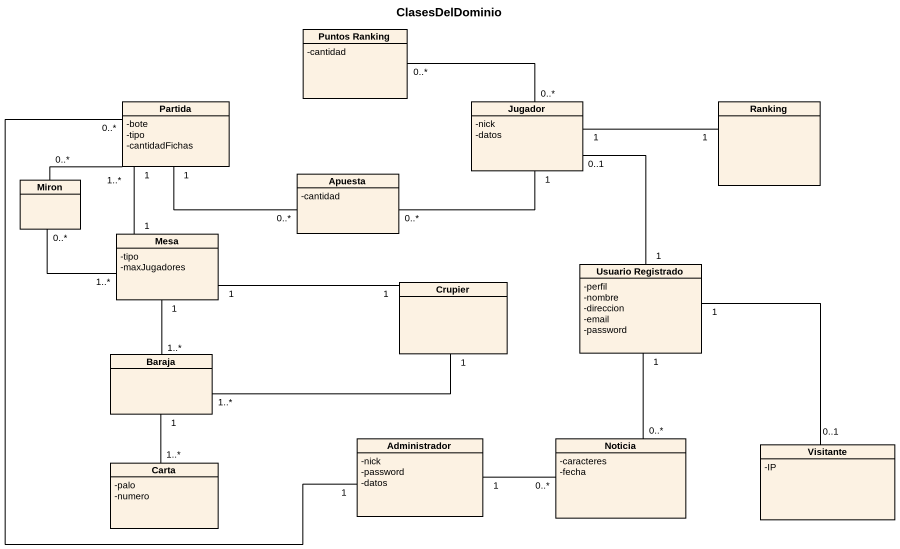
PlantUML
@startuml
title ClasesDelDominio
hide circle
hide empty members
skinparam classAttributeIconSize 0
class "Puntos Ranking" as Puntos_Ranking {
  -cantidad
}
class Partida {
  -bote
  -tipo
  -cantidadFichas
}
class Jugador {
  -nick
  -datos
}
class Ranking
class Miron
class Apuesta {
  -cantidad
}
class Mesa {
  -tipo
  -maxJugadores
}
class "Usuario Registrado" as Usuario_Registrado {
  -perfil
  -nombre
  -direccion
  -email
  -password
}
class Crupier
class Baraja
class Administrador {
  -nick
  -password
  -datos
}
class Noticia {
  -caracteres
  -fecha
}
class Visitante {
  -IP
}
class Carta {
  -palo
  -numero
}
Puntos_Ranking "0..*" -right- "0..*" Jugador
Partida "1" -right- "0..*" Apuesta
Partida "1" -- "1" Mesa
Partida "0..*" -- "1" Administrador
Jugador "1" -right- "1" Ranking
Jugador "0..1" -- "1" Usuario_Registrado
Miron "0..*" -right- "1..*" Partida
Miron "0..*" -right- "1..*" Mesa
Apuesta "0..*" -right- "1" Jugador
Mesa "1" -right- "1" Crupier
Mesa "1" -- "1..*" Baraja
Usuario_Registrado "1" -- "0..*" Noticia
Usuario_Registrado "1" -- "0..1" Visitante
Crupier "1" -left- "1..*" Baraja
Baraja "1" -- "1..*" Carta
Administrador "1" -right- "0..*" Noticia
@enduml
